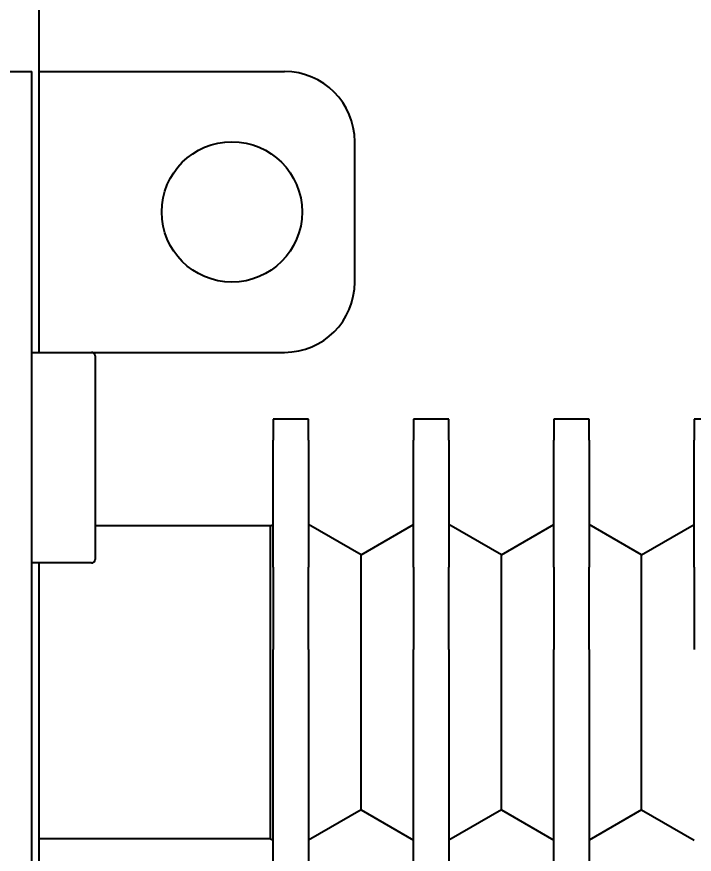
# Model space of a CAD drawing. Header units: millimetres. Extents: x 0 to 5887, y 0 to 4158.
# Drawn here: x 5172.7 to 5365.8, y 2227.9 to 2466.5 of the extents above; entities that cross this region are included whole.
import ezdxf

# ---------------------------------------------------------------- set-up
doc = ezdxf.new("R2010")
doc.units = ezdxf.units.MM
doc.header["$LTSCALE"] = 7
doc.layers.add('가시적인 것(ISO)', color=3, linetype='Continuous', lineweight=40)

msp = doc.modelspace()

# ---------------------------------------------------------------- linework, layer by layer
at = {"layer": '가시적인 것(ISO)'}
for p, q in [((5179.0357, 2370.9081), (5179.0357, 2482.1081)), ((4817.0357, 2450.9081), (5177.0357, 2450.9081)), ((5177.0357, 1590.9081), (5177.0357, 2450.9081)), ((5179.0357, 2450.9081), (5249.0357, 2450.9081)), ((5269.0357, 2390.9081), (5269.0357, 2430.9081)), ((5177.0357, 2370.9081), (5188.0357, 2370.9081)), ((5188.0357, 2370.9081), (5194.0357, 2370.9081)), ((5194.0357, 2370.9081), (5249.0357, 2370.9081)), ((5195.0357, 2369.9081), (5195.0357, 2311.9081)), ((5245.8357, 2351.9081), (5245.8357, 2345.8774)), ((5255.8357, 2351.9081), (5245.8357, 2351.9081)), ((5255.8357, 2345.8774), (5255.8357, 2351.9081)), ((5285.8357, 2351.9081), (5285.8357, 2345.8774)), ((5295.8357, 2351.9081), (5285.8357, 2351.9081)), ((5295.8357, 2345.8774), (5295.8357, 2351.9081)), ((5325.8357, 2351.9081), (5325.8357, 2345.8774)), ((5335.8357, 2351.9081), (5325.8357, 2351.9081)), ((5335.8357, 2345.8774), (5335.8357, 2351.9081)), ((5365.8357, 2351.9081), (5365.8357, 2345.8774)), ((5375.8357, 2351.9081), (5365.8357, 2351.9081)), ((5245.8357, 2309.7175), (5245.8357, 2345.8774)), ((5255.8357, 2345.8774), (5255.8357, 2309.7175)), ((5285.8357, 2309.7175), (5285.8357, 2345.8774)), ((5295.8357, 2345.8774), (5295.8357, 2309.7175)), ((5325.8357, 2309.7175), (5325.8357, 2345.8774)), ((5335.8357, 2345.8774), (5335.8357, 2309.7175)), ((5365.8357, 2309.7175), (5365.8357, 2345.8774)), ((5245.0563, 2321.4581), (5195.0357, 2321.4581)), ((5245.0563, 2321.4581), (5245.8357, 2321.9081)), ((5245.0563, 2232.3581), (5245.0563, 2321.4581)), ((5270.8357, 2313.2479), (5255.8357, 2321.9081)), ((5270.8357, 2313.2479), (5285.8357, 2321.9081)), ((5310.8357, 2313.2479), (5295.8357, 2321.9081)), ((5310.8357, 2313.2479), (5325.8357, 2321.9081)), ((5350.8357, 2313.2479), (5335.8357, 2321.9081)), ((5350.8357, 2313.2479), (5365.8357, 2321.9081)), ((5270.8357, 2240.5684), (5270.8357, 2313.2479)), ((5310.8357, 2240.5684), (5310.8357, 2313.2479)), ((5350.8357, 2240.5684), (5350.8357, 2313.2479)), ((5188.0357, 2310.9081), (5177.0357, 2310.9081)), ((5179.0357, 1730.9081), (5179.0357, 2310.9081)), ((5194.0357, 2310.9081), (5188.0357, 2310.9081)), ((5245.8357, 2309.7175), (5245.8357, 2286.2252)), ((5255.8357, 2286.2252), (5255.8357, 2309.7175)), ((5285.8357, 2309.7175), (5285.8357, 2286.2252)), ((5295.8357, 2286.2252), (5295.8357, 2309.7175)), ((5325.8357, 2309.7175), (5325.8357, 2286.2252)), ((5335.8357, 2286.2252), (5335.8357, 2309.7175)), ((5365.8357, 2309.7175), (5365.8357, 2286.2252)), ((5245.8357, 1317.5911), (5245.8357, 2286.2252)), ((5255.8357, 2286.2252), (5255.8357, 1317.5911)), ((5285.8357, 1317.5911), (5285.8357, 2286.2252)), ((5295.8357, 2286.2252), (5295.8357, 1317.5911)), ((5325.8357, 1317.5911), (5325.8357, 2286.2252)), ((5335.8357, 2286.2252), (5335.8357, 1317.5911)), ((5270.8357, 2240.5684), (5255.8357, 2231.9081)), ((5270.8357, 2240.5684), (5285.8357, 2231.9081)), ((5310.8357, 2240.5684), (5295.8357, 2231.9081)), ((5310.8357, 2240.5684), (5325.8357, 2231.9081)), ((5350.8357, 2240.5684), (5335.8357, 2231.9081)), ((5350.8357, 2240.5684), (5365.8357, 2231.9081)), ((5245.0563, 2232.3581), (5179.0357, 2232.3581)), ((5245.0563, 2232.3581), (5245.8357, 2231.9081))]:
    msp.add_line(p, q, dxfattribs=at)
msp.add_circle((5234.0357, 2410.9081), 20, dxfattribs=at)
for centre, radius, start, end in [((5249.0357, 2430.9081), 20, 0, 90), ((5249.0357, 2390.9081), 20, 270, 0), ((5194.0357, 2369.9081), 1, 0, 90), ((5194.0357, 2311.9081), 1, 270, 0)]:
    msp.add_arc(centre, radius, start, end, dxfattribs=at)

doc.saveas('drawing.dxf')
